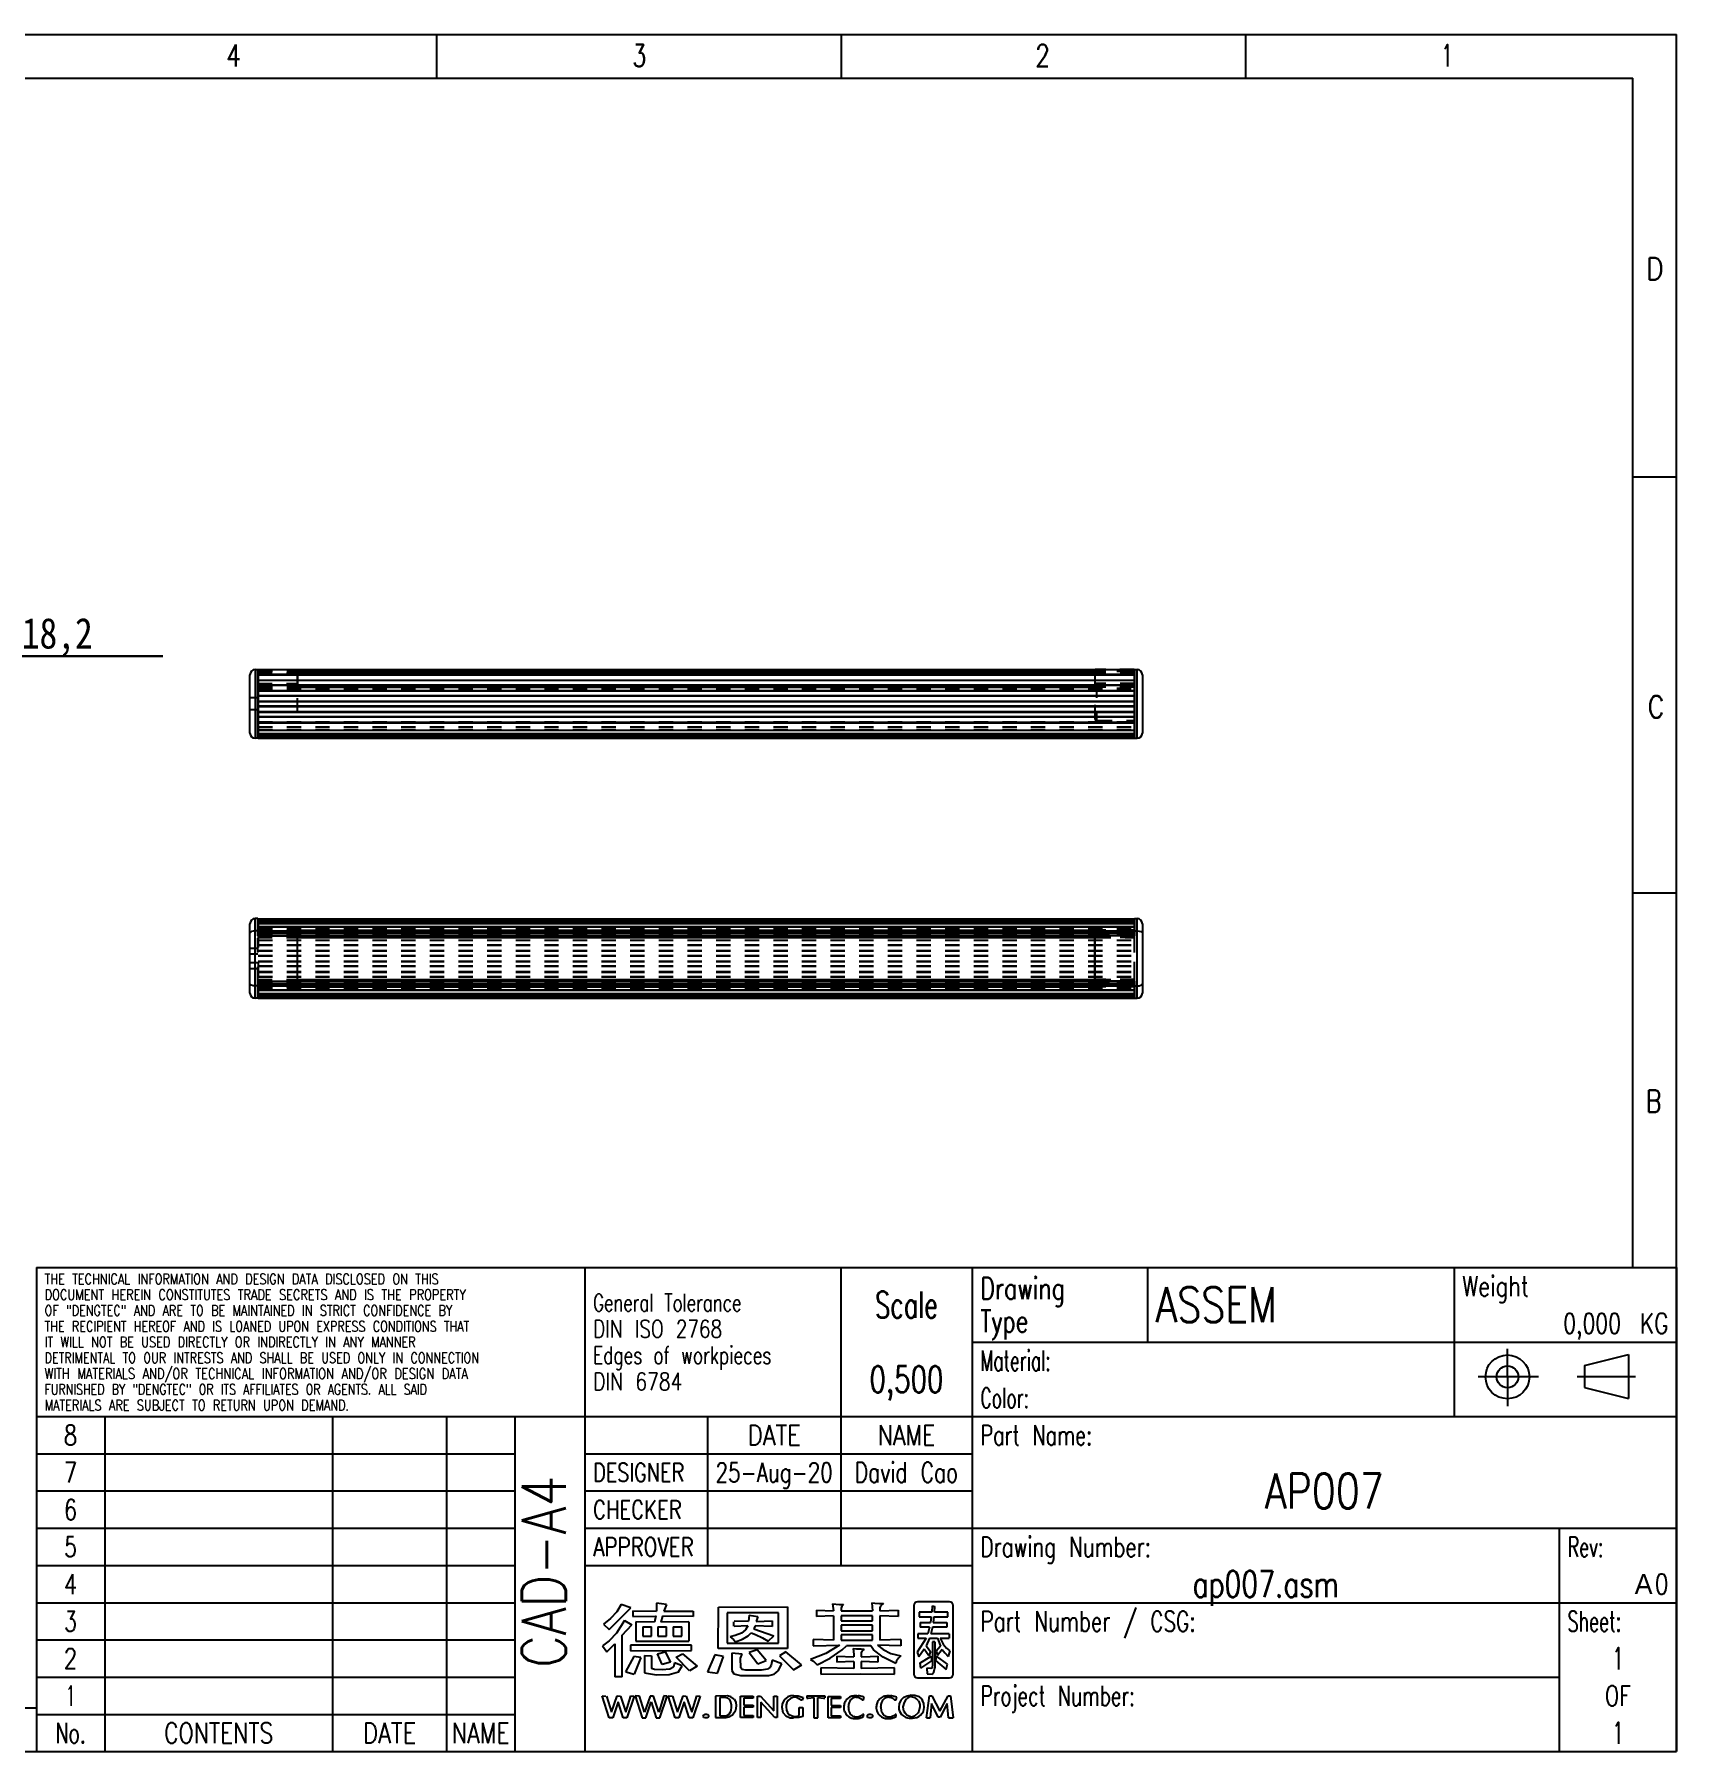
# Model space of a CAD drawing. Extents: x 14 to 580, y 14 to 406.
# Drawn here: x 205.1 to 580, y 14 to 406 of the extents above; entities that cross this region are included whole.
import ezdxf
from ezdxf.enums import TextEntityAlignment as Align

# ---------------------------------------------------------------- set-up
doc = ezdxf.new("R2010")
doc.units = 0
doc.header["$LTSCALE"] = 32.67
doc.linetypes.add('HIDDEN', pattern=[0.2, 0.1, -0.1])
doc.layers.get('0').update_dxf_attribs({"linetype": 'CONTINUOUS'})
for name, color, linetype in [('AP007-BASE2', 7, 'CONTINUOUS'), ('AP007-BASE3', 7, 'CONTINUOUS'), ('AP007-ENDCAP-02', 7, 'CONTINUOUS'), ('AP007-ENDCAP-03', 7, 'CONTINUOUS'), ('AP007-ENDCAP-12', 7, 'CONTINUOUS'), ('AP007-ENDCAP-13', 7, 'CONTINUOUS'), ('AP0074', 7, 'CONTINUOUS'), ('AP0079', 7, 'CONTINUOUS')]:
    doc.layers.add(name, color=color, linetype=linetype)
doc.styles.get("Standard").update_dxf_attribs({"font": 'SIMHEI.SHX', "width": 0.85})
doc.styles.add('TEXTSTYLE_2', font='TXT.TTF')
doc.styles.add('TEXTSTYLE_3', font='gdt', dxfattribs={"width": 0.85})
doc.styles.add('TEXTSTYLE_4', font='TXT.TTF')
doc.styles.add('TEXTSTYLE_5', font='TXT.TTF')
doc.styles.add('TEXTSTYLE_6', font='TXT.TTF')
doc.styles.add('TEXTSTYLE_7', font='TXT.TTF')
doc.styles.add('TEXTSTYLE_9', font='gdt', dxfattribs={"width": 0.55})
doc.dimstyles.get("Standard").update_dxf_attribs({"dimtxt": 2.5, "dimasz": 2.5, "dimexe": 1.25, "dimexo": 0.625, "dimtad": 1, "dimcen": 2.5, "dimazin": 3, "dimtfac": 1, "dimtmove": 0, "dimatfit": 3})

# ---------------------------------------------------------------- blocks, each defined once
blk = doc.blocks.new('SYMBOL_283_BL0', base_point=(374.78, 34.86))
at = {"layer": 'AP0079', "color": 7}
for p, q in [((339.1, 47.61), (338.1, 45.94)), ((341.3, 46.84), (339.1, 47.61)), ((347.18, 47.9), (347.17, 46.03)), ((349.45, 47.59), (347.18, 47.9)), ((349.45, 47.59), (348.82, 46.03)), ((387.31, 47.76), (387.54, 46.15)), ((387.31, 47.76), (388.91, 47.61)), ((388.91, 47.61), (389.85, 47.6)), ((389.43, 47.18), (389.3, 46.78)), ((389.85, 47.6), (389.43, 47.18)), ((396.28, 47.96), (396.42, 46.15)), ((396.28, 47.96), (396.98, 47.88)), ((396.98, 47.88), (398.08, 47.8)), ((398.08, 47.8), (398.94, 47.79)), ((398.27, 47.21), (398.13, 46.82)), ((398.94, 47.79), (398.27, 47.21)), ((405.9, 47.37), (405.9, 31.66)), ((414.04, 48.16), (406.7, 48.16)), ((410.08, 47.31), (409.97, 45.82)), ((410.08, 47.31), (410.67, 47.13)), ((410.56, 45.82), (410.67, 47.13)), ((414.83, 31.66), (414.83, 47.37)), ((336.66, 44.38), (335.05, 43.09)), ((336.31, 41.86), (341.3, 46.84)), ((338.1, 45.94), (336.66, 44.38)), ((339.82, 43.9), (337.99, 41.01)), ((339.82, 43.9), (341.52, 42.91)), ((341.74, 46.12), (341.74, 44.85)), ((341.74, 46.12), (347.17, 46.03)), ((341.75, 44.85), (347, 44.96)), ((342.45, 43.66), (342.43, 39.24)), ((346.68, 43.55), (342.45, 43.66)), ((347, 44.97), (346.68, 43.55)), ((348.49, 44.95), (348.16, 43.54)), ((354.56, 43.65), (348.16, 43.54)), ((355.48, 44.86), (348.49, 44.95)), ((348.82, 46.03), (355.48, 46.08)), ((354.56, 43.65), (354.54, 39.24)), ((355.48, 46.08), (355.48, 44.86)), ((361.23, 37.51), (361.28, 46.99)), ((361.28, 46.99), (377.01, 47.02)), ((363.25, 45.72), (363.25, 38.77)), ((374.99, 45.72), (363.25, 45.72)), ((364.74, 43.64), (364.74, 42.62)), ((364.9, 43.83), (368.17, 43.81)), ((368.26, 45.12), (368.17, 43.81)), ((368.26, 45.12), (370.24, 44.84)), ((370.24, 44.84), (369.9, 43.72)), ((369.9, 43.72), (373.57, 43.84)), ((373.57, 43.84), (373.57, 42.59)), ((374.99, 38.77), (374.99, 45.72)), ((377.01, 47.02), (377.01, 37.51)), ((383.7, 46.32), (387.54, 46.15)), ((383.7, 46.32), (383.7, 44.83)), ((387.55, 44.97), (383.7, 44.83)), ((387.55, 44.97), (387.55, 39.42)), ((389.3, 46.78), (389.29, 46.15)), ((389.29, 46.15), (396.42, 46.15)), ((396.42, 44.97), (389.29, 44.97)), ((389.29, 44.97), (389.29, 43.82)), ((389.29, 43.82), (396.42, 43.82)), ((396.42, 43.82), (396.42, 44.97)), ((398.13, 46.82), (398.13, 46.14)), ((398.13, 46.14), (402.28, 46.31)), ((402.28, 44.82), (398.13, 44.97)), ((398.13, 44.97), (398.13, 39.42)), ((402.28, 46.31), (402.28, 44.82)), ((409.97, 45.82), (407.08, 45.82)), ((407.08, 45.82), (407.08, 44.8)), ((407.08, 44.8), (409.86, 44.8)), ((407.34, 43.47), (409.67, 43.47)), ((407.34, 43.47), (407.34, 42.44)), ((409.86, 44.8), (409.67, 43.47)), ((410.45, 44.8), (410.28, 43.47)), ((410.28, 43.47), (413.41, 43.47)), ((410.45, 44.8), (413.66, 44.8)), ((413.66, 45.82), (410.56, 45.82)), ((413.41, 43.47), (413.41, 42.44)), ((413.66, 44.8), (413.66, 45.82)), ((336.32, 39.31), (334.83, 38.16)), ((335.05, 43.09), (336.31, 41.86)), ((337.99, 41.01), (336.32, 39.31)), ((339.33, 40.59), (341.52, 42.91)), ((339.33, 31.06), (339.33, 40.59)), ((342.43, 39.24), (354.54, 39.24)), ((344.01, 42.51), (344.01, 40.37)), ((344.03, 42.51), (346.02, 42.51)), ((344.03, 40.37), (346.02, 40.37)), ((346.02, 40.37), (346.02, 42.51)), ((347.46, 42.51), (347.46, 40.37)), ((347.46, 42.51), (349.44, 42.51)), ((347.46, 40.37), (349.44, 40.37)), ((349.44, 40.37), (349.44, 42.51)), ((350.92, 42.51), (350.92, 40.37)), ((350.95, 42.51), (352.93, 42.51)), ((350.95, 40.37), (352.93, 40.37)), ((352.93, 40.37), (352.93, 42.51)), ((365.13, 40.5), (363.92, 40.21)), ((363.92, 40.21), (364.7, 39.62)), ((364.7, 39.62), (365.2, 39.07)), ((368.01, 42.72), (364.88, 42.59)), ((366.52, 41.04), (365.13, 40.5)), ((365.2, 39.07), (366.76, 39.68)), ((367.44, 41.77), (366.52, 41.04)), ((366.76, 39.68), (368.05, 40.46)), ((368.01, 42.72), (367.44, 41.77)), ((368.05, 40.46), (368.76, 41.14)), ((368.76, 41.14), (369.77, 40.72)), ((369.64, 42.72), (369.37, 42.06)), ((369.37, 42.06), (373.94, 40.46)), ((373.57, 42.59), (369.64, 42.72)), ((369.77, 40.72), (371.35, 39.95)), ((371.35, 39.95), (372.6, 39.21)), ((372.6, 39.21), (373.94, 40.46)), ((387.55, 39.42), (382.87, 39.59)), ((382.87, 39.59), (382.87, 38.15)), ((396.42, 42.86), (389.29, 42.86)), ((389.29, 42.86), (389.29, 41.61)), ((389.29, 41.61), (396.42, 41.61)), ((396.42, 40.65), (389.29, 40.65)), ((389.29, 40.65), (389.29, 39.43)), ((389.29, 39.43), (396.42, 39.43)), ((396.42, 41.61), (396.42, 42.86)), ((396.42, 39.43), (396.42, 40.65)), ((402.9, 39.59), (398.13, 39.42)), ((402.9, 39.59), (402.9, 38.14)), ((408.71, 39.88), (406.66, 36.7)), ((409.05, 40.91), (406.79, 40.91)), ((406.79, 40.91), (406.79, 39.88)), ((406.79, 39.88), (408.71, 39.88)), ((409.48, 42.44), (407.34, 42.44)), ((409.43, 39.88), (408.67, 38.17)), ((409.48, 42.44), (409.05, 40.91)), ((409.43, 39.88), (411.28, 39.88)), ((410.11, 42.44), (409.74, 40.91)), ((413.96, 40.91), (409.74, 40.91)), ((413.41, 42.44), (410.11, 42.44)), ((411.28, 39.88), (411.93, 38.06)), ((411.89, 39.88), (412.55, 38.56)), ((411.89, 39.88), (413.96, 39.88)), ((413.96, 40.91), (413.96, 39.88)), ((334.83, 38.16), (335.82, 36.75)), ((335.82, 36.75), (337.61, 38.59)), ((337.61, 38.59), (337.61, 31.06)), ((341.99, 35.73), (340.09, 32.21)), ((355.15, 38.27), (341.18, 38.29)), ((341.18, 38.29), (341.18, 37.02)), ((341.18, 37.02), (355.15, 37.05)), ((343.55, 35.51), (341.99, 35.73)), ((343.55, 35.51), (342.01, 31.65)), ((344.41, 35.97), (346.02, 35.87)), ((344.41, 35.97), (344.41, 31.96)), ((346.02, 35.87), (346.02, 33.01)), ((347.34, 36.35), (349.11, 36.76)), ((348.47, 33.89), (347.34, 36.35)), ((349.11, 36.76), (350.32, 34.42)), ((351.61, 35.53), (353.06, 36.36)), ((354.64, 32.44), (351.61, 35.53)), ((353.06, 36.36), (356.39, 33.51)), ((355.15, 37.07), (355.15, 38.27)), ((360.48, 36.11), (358.82, 32.24)), ((362.45, 35.75), (360.48, 36.11)), ((361.07, 31.88), (362.44, 35.73)), ((377.01, 37.51), (361.23, 37.51)), ((363.25, 38.77), (374.99, 38.77)), ((364.35, 36.45), (364.37, 32.53)), ((366.7, 36.24), (364.35, 36.45)), ((366.3, 35.37), (366.7, 36.24)), ((366.36, 33.14), (366.3, 35.37)), ((370.11, 37.22), (368.29, 36.62)), ((368.29, 36.62), (370.3, 34.05)), ((372.18, 34.78), (370.11, 37.22)), ((376.68, 36.78), (375.21, 35.88)), ((375.21, 35.88), (378.4, 32.71)), ((380.23, 33.8), (376.68, 36.78)), ((385.77, 36.42), (382.3, 35.06)), ((382.87, 38.15), (388.89, 38.33)), ((383.79, 33.85), (386.79, 35.34)), ((388.89, 38.33), (385.77, 36.42)), ((386.79, 35.34), (389.51, 37.2)), ((388.3, 35.77), (392.18, 35.63)), ((388.3, 35.77), (388.3, 34.44)), ((389.51, 37.2), (390.52, 38.18)), ((396.03, 38.18), (390.52, 38.18)), ((392.01, 37.55), (392.16, 36.21)), ((392.01, 37.55), (392.76, 37.48)), ((392.16, 36.21), (392.18, 35.63)), ((392.76, 37.48), (393.86, 37.44)), ((393.86, 36.58), (393.85, 35.64)), ((393.85, 35.64), (395.91, 35.68)), ((393.86, 37.44), (394.51, 37.42)), ((393.98, 36.94), (393.86, 36.58)), ((394.51, 37.42), (393.98, 36.94)), ((395.91, 35.68), (397.68, 35.76)), ((396.68, 37.26), (396.03, 38.18)), ((398.85, 35.57), (396.68, 37.26)), ((397.62, 38.33), (398.85, 37.29)), ((402.9, 38.14), (397.62, 38.33)), ((397.68, 35.76), (397.68, 34.44)), ((398.85, 37.29), (400.6, 36.43)), ((401.74, 34.12), (398.85, 35.57)), ((400.6, 36.43), (402.93, 35.85)), ((402.4, 35.36), (401.95, 34.7)), ((402.93, 35.85), (402.4, 35.36)), ((406.66, 36.7), (407, 35.61)), ((408.27, 37.39), (407, 35.61)), ((407.22, 34.16), (409.81, 35.76)), ((409.33, 35.87), (408.27, 37.39)), ((408.67, 38.17), (409.68, 36.85)), ((409.68, 36.85), (409.33, 35.87)), ((409.81, 35.76), (409.94, 34.7)), ((410.71, 39.08), (410.14, 39.08)), ((410.14, 39.08), (410.14, 33.81)), ((410.71, 39.08), (410.71, 33.14)), ((411.05, 35.78), (410.82, 34.8)), ((411.93, 38.06), (410.98, 36.93)), ((410.98, 36.93), (411.29, 35.98)), ((413.56, 33.97), (411.05, 35.78)), ((412.37, 37.32), (411.29, 35.98)), ((412.37, 37.32), (412.93, 36.56)), ((412.55, 38.56), (413.32, 37.62)), ((412.93, 36.56), (413.72, 35.74)), ((413.32, 37.62), (414.08, 37.01)), ((414.08, 37.01), (413.72, 35.74)), ((340.13, 32.2), (342.01, 31.65)), ((344.41, 31.96), (347.11, 31.54)), ((346.71, 32.76), (346.02, 33.01)), ((348.47, 32.69), (346.71, 32.76)), ((347.11, 31.54), (350.01, 31.58)), ((350.32, 34.42), (348.47, 33.89)), ((350.22, 32.79), (348.47, 32.69)), ((350.01, 31.58), (352.16, 32.24)), ((351.02, 33.3), (350.22, 32.79)), ((351.23, 34.29), (351.02, 33.3)), ((352.98, 33.6), (351.23, 34.29)), ((352.16, 32.24), (352.98, 33.6)), ((356.39, 33.51), (354.64, 32.44)), ((358.82, 32.24), (361.07, 31.88)), ((364.37, 32.53), (364.79, 31.79)), ((364.79, 31.79), (366.33, 31.38)), ((366.33, 31.38), (372.76, 31.4)), ((366.67, 32.78), (366.36, 33.14)), ((367.54, 32.62), (366.67, 32.78)), ((371.08, 32.61), (367.54, 32.62)), ((370.3, 34.05), (372.18, 34.78)), ((372.45, 32.8), (371.08, 32.61)), ((373.01, 33.17), (372.45, 32.8)), ((372.76, 31.4), (373.98, 31.68)), ((373.28, 33.73), (373.01, 33.17)), ((373.52, 34.89), (373.28, 33.73)), ((375.75, 34.06), (373.55, 34.88)), ((373.98, 31.68), (374.92, 32.44)), ((374.92, 32.44), (375.75, 34.06)), ((378.4, 32.71), (380.29, 33.83)), ((382.3, 35.06), (383.01, 34.67)), ((383.01, 34.67), (383.78, 33.85)), ((392.18, 32.96), (384.64, 33.11)), ((384.64, 33.11), (384.64, 31.65)), ((384.64, 31.65), (393.7, 31.79)), ((392.18, 34.59), (388.3, 34.44)), ((392.18, 34.59), (392.18, 32.96)), ((393.7, 31.79), (401.46, 31.65)), ((397.68, 34.44), (393.85, 34.58)), ((393.85, 34.58), (393.85, 32.96)), ((401.46, 33.11), (393.85, 32.96)), ((401.46, 31.65), (401.46, 33.11)), ((401.95, 34.7), (401.74, 34.12)), ((407.22, 34.16), (407.4, 33.02)), ((409.94, 34.7), (407.4, 33.02)), ((409.73, 32.95), (408.83, 33.07)), ((408.83, 33.07), (408.92, 31.75)), ((408.92, 31.75), (410.04, 31.72)), ((409.96, 33.06), (409.73, 32.95)), ((410.09, 33.3), (409.96, 33.06)), ((410.04, 31.72), (410.47, 32.16)), ((410.14, 33.81), (410.09, 33.3)), ((410.47, 32.16), (410.71, 33.14)), ((410.82, 34.8), (413.29, 32.77)), ((413.29, 32.77), (413.56, 33.97)), ((339.33, 31.06), (337.61, 31.06)), ((406.7, 30.86), (414.04, 30.86)), ((334.73, 26.7), (335.61, 26.69)), ((336.32, 21.74), (334.73, 26.7)), ((335.76, 26.69), (336.88, 22.98)), ((336.88, 22.98), (338.14, 26.7)), ((338.41, 25.4), (337.18, 21.74)), ((338.14, 26.7), (338.89, 26.69)), ((339.57, 21.74), (338.41, 25.4)), ((338.89, 26.69), (340.11, 23.03)), ((340.11, 23.03), (341.29, 26.7)), ((342.08, 26.69), (340.37, 21.74)), ((341.29, 26.7), (342.08, 26.69)), ((342.26, 26.7), (343.85, 21.74)), ((343.28, 26.69), (342.26, 26.7)), ((344.41, 22.98), (343.28, 26.69)), ((345.67, 26.69), (344.41, 22.98)), ((344.71, 21.74), (345.93, 25.4)), ((346.42, 26.69), (345.67, 26.69)), ((345.93, 25.4), (347.1, 21.74)), ((347.64, 23.03), (346.42, 26.69)), ((348.81, 26.7), (347.64, 23.03)), ((347.9, 21.74), (349.61, 26.69)), ((349.61, 26.69), (348.81, 26.7)), ((349.78, 26.7), (350.81, 26.69)), ((351.38, 21.74), (349.78, 26.7)), ((350.81, 26.69), (351.93, 22.98)), ((351.93, 22.98), (353.2, 26.7)), ((353.46, 25.4), (352.24, 21.74)), ((353.2, 26.7), (353.95, 26.69)), ((354.63, 21.74), (353.46, 25.4)), ((353.95, 26.69), (355.17, 23.03)), ((355.17, 23.03), (356.34, 26.7)), ((357.14, 26.69), (355.43, 21.74)), ((356.34, 26.7), (357.14, 26.69)), ((363.33, 26.7), (360.62, 26.69)), ((360.62, 26.69), (360.62, 21.81)), ((361.57, 26.34), (361.57, 22.14)), ((362.5, 26.33), (361.57, 26.33)), ((363.41, 26.19), (362.5, 26.33)), ((364.1, 26.54), (363.33, 26.7)), ((363.85, 25.89), (363.41, 26.19)), ((364.11, 25.32), (363.85, 25.89)), ((364.86, 25.99), (364.1, 26.54)), ((364.26, 24.62), (364.11, 25.32)), ((364.15, 23.29), (364.28, 24.25)), ((364.28, 24.25), (364.26, 24.62)), ((364.86, 25.99), (365.22, 25.26)), ((365.34, 24.42), (365.16, 23.39)), ((365.22, 25.26), (365.34, 24.42)), ((366.35, 26.63), (369.18, 26.63)), ((366.35, 21.81), (366.35, 26.63)), ((369.18, 26.17), (367.07, 26.17)), ((367.07, 26.17), (367.07, 24.58)), ((367.07, 24.58), (369.18, 24.58)), ((369.18, 24.13), (367.07, 24.13)), ((367.07, 24.13), (367.07, 22.24)), ((369.18, 26.63), (369.18, 26.17)), ((369.18, 24.58), (369.18, 24.13)), ((370.23, 21.81), (370.23, 26.69)), ((370.23, 26.69), (370.85, 26.69)), ((370.85, 26.69), (373.95, 23.28)), ((374.12, 21.81), (370.95, 25.32)), ((370.95, 25.32), (370.95, 21.81)), ((373.95, 23.28), (373.95, 26.69)), ((373.95, 26.69), (374.67, 26.69)), ((374.67, 26.69), (374.67, 21.81)), ((375.81, 24.84), (375.73, 24.14)), ((375.73, 24.14), (376.01, 22.92)), ((376.28, 25.85), (375.81, 24.84)), ((377.11, 26.48), (376.28, 25.85)), ((376.76, 24.7), (376.73, 24.22)), ((376.73, 24.22), (376.82, 23.5)), ((376.89, 25.2), (376.76, 24.7)), ((377.17, 25.7), (376.89, 25.2)), ((377.82, 26.7), (377.11, 26.48)), ((377.7, 26.15), (377.17, 25.7)), ((378.5, 26.43), (377.7, 26.15)), ((378.38, 26.78), (377.82, 26.7)), ((378.38, 26.78), (379.47, 26.73)), ((379.12, 26.37), (378.5, 26.43)), ((380.14, 25.75), (379.12, 26.37)), ((379.47, 26.73), (380.62, 26.34)), ((379.67, 22.24), (379.67, 24.08)), ((379.67, 24.08), (380.56, 24.08)), ((380.39, 25.75), (380.14, 25.75)), ((380.62, 26.34), (380.39, 25.75)), ((380.56, 24.08), (380.55, 22.02)), ((381.46, 26.74), (385.56, 26.75)), ((381.46, 26.74), (381.46, 26.23)), ((381.46, 26.23), (381.75, 26.23)), ((381.75, 26.23), (383.05, 26.39)), ((383.05, 26.39), (383.05, 21.74)), ((383.97, 21.74), (383.97, 26.39)), ((383.97, 26.39), (385.27, 26.23)), ((385.27, 26.23), (385.56, 26.23)), ((385.56, 26.75), (385.55, 26.26)), ((386.31, 26.56), (389.14, 26.56)), ((386.31, 21.74), (386.31, 26.56)), ((389.14, 26.1), (387.03, 26.1)), ((387.03, 26.1), (387.03, 24.51)), ((387.03, 24.51), (389.14, 24.51)), ((389.14, 24.06), (387.03, 24.06)), ((387.03, 24.06), (387.03, 22.17)), ((389.14, 26.56), (389.14, 26.1)), ((389.14, 24.51), (389.14, 24.06)), ((389.9, 24.19), (389.9, 24.18)), ((390.93, 24.18), (390.93, 24.27)), ((392.87, 26.75), (392.58, 26.74)), ((392.72, 26.44), (392.76, 26.44)), ((392.76, 26.44), (392.84, 26.43)), ((392.84, 26.43), (392.92, 26.42)), ((392.92, 26.42), (393.22, 26.35)), ((393.47, 26.71), (393.16, 26.73)), ((393.77, 26.68), (393.47, 26.71)), ((393.79, 26.06), (394.06, 25.84)), ((394.06, 25.84), (394.41, 25.84)), ((394.41, 25.84), (394.58, 26.4)), ((397.32, 24.19), (397.32, 24.18)), ((398.35, 24.18), (398.35, 24.27)), ((400.29, 26.75), (400, 26.74)), ((400.14, 26.44), (400.18, 26.44)), ((400.18, 26.44), (400.26, 26.43)), ((400.26, 26.43), (400.34, 26.42)), ((400.34, 26.42), (400.64, 26.35)), ((400.89, 26.71), (400.57, 26.73)), ((401.19, 26.68), (400.89, 26.71)), ((401.21, 26.06), (401.48, 25.84)), ((401.48, 25.84), (401.83, 25.84)), ((401.83, 25.84), (402, 26.4)), ((402.55, 24.94), (402.45, 24.18)), ((402.45, 24.18), (402.48, 23.72)), ((402.48, 23.72), (402.6, 23.22)), ((402.94, 25.75), (402.55, 24.94)), ((402.98, 25.79), (403.58, 26.41)), ((403.48, 24.23), (403.72, 25.22)), ((403.63, 23.24), (403.48, 24.23)), ((403.58, 26.41), (404.35, 26.75)), ((403.72, 25.22), (404.22, 26.05)), ((404.72, 26.42), (404.22, 26.05)), ((404.35, 26.75), (405.13, 26.86)), ((405.33, 26.56), (404.72, 26.42)), ((406.11, 26.81), (405.13, 26.86)), ((405.33, 26.56), (406.1, 26.37)), ((406.52, 26.09), (406.1, 26.37)), ((407.13, 26.49), (406.11, 26.81)), ((406.91, 25.62), (406.52, 26.09)), ((406.91, 25.62), (407.1, 25.21)), ((407.24, 24.23), (407.04, 23.24)), ((407.1, 25.21), (407.22, 24.73)), ((407.13, 26.49), (407.6, 26.06)), ((407.22, 24.73), (407.24, 24.23)), ((407.6, 26.06), (407.88, 25.69)), ((408.18, 24.96), (407.88, 25.69)), ((408.08, 23.15), (408.27, 24.08)), ((408.27, 24.08), (408.18, 24.96)), ((408.78, 21.74), (409.47, 26.75)), ((409.47, 26.75), (409.98, 26.75)), ((409.88, 24.96), (409.59, 21.74)), ((411.46, 21.85), (409.88, 24.96)), ((409.98, 26.75), (411.84, 23.21)), ((411.84, 23.21), (413.74, 26.75)), ((413.5, 25.02), (411.87, 21.85)), ((413.8, 21.74), (413.5, 25.02)), ((413.74, 26.75), (414.26, 26.75)), ((414.26, 26.75), (414.83, 21.74)), ((337.18, 21.74), (336.32, 21.74)), ((340.37, 21.74), (339.57, 21.74)), ((343.85, 21.74), (344.71, 21.74)), ((347.1, 21.74), (347.9, 21.74)), ((352.24, 21.74), (351.38, 21.74)), ((355.43, 21.74), (354.63, 21.74)), ((357.83, 22.06), (357.91, 22.39)), ((357.98, 21.77), (357.83, 22.06)), ((357.91, 22.39), (358.26, 22.58)), ((358.26, 21.68), (357.98, 21.77)), ((358.26, 22.58), (358.59, 22.59)), ((358.73, 21.71), (358.26, 21.68)), ((358.59, 22.59), (358.89, 22.44)), ((358.98, 21.92), (358.73, 21.71)), ((358.89, 22.44), (359.02, 22.21)), ((359.02, 22.21), (358.98, 21.92)), ((360.62, 21.81), (362.96, 21.81)), ((361.57, 22.14), (362.34, 22.14)), ((362.34, 22.14), (363.12, 22.21)), ((363.02, 21.81), (363.67, 21.91)), ((363.12, 22.21), (363.72, 22.54)), ((363.67, 21.91), (364.51, 22.4)), ((363.72, 22.54), (364.15, 23.29)), ((364.51, 22.4), (365.16, 23.39)), ((369.18, 21.81), (366.35, 21.81)), ((367.07, 22.24), (369.18, 22.24)), ((369.18, 22.24), (369.18, 21.81)), ((370.95, 21.81), (370.23, 21.81)), ((374.67, 21.81), (374.12, 21.81)), ((376.01, 22.92), (376.69, 22.14)), ((376.69, 22.14), (377.66, 21.75)), ((376.82, 23.5), (377.04, 22.96)), ((377.04, 22.96), (377.46, 22.43)), ((378.08, 22.07), (377.46, 22.43)), ((377.66, 21.75), (378.45, 21.7)), ((378.66, 21.96), (378.08, 22.07)), ((379.6, 21.79), (378.45, 21.7)), ((379.19, 22.03), (378.66, 21.96)), ((379.19, 22.03), (379.67, 22.24)), ((380.55, 22.02), (379.6, 21.79)), ((383.05, 21.74), (383.97, 21.74)), ((389.14, 21.74), (386.31, 21.74)), ((387.03, 22.17), (389.14, 22.17)), ((389.14, 22.17), (389.14, 21.74)), ((392.5, 21.56), (392.79, 21.56)), ((392.79, 21.56), (392.99, 21.57)), ((392.99, 21.57), (393.19, 21.59)), ((393.19, 21.59), (393.39, 21.63)), ((393.39, 21.63), (393.6, 21.67)), ((393.6, 21.67), (393.65, 21.69)), ((393.65, 21.69), (393.71, 21.7)), ((393.71, 21.7), (394.01, 21.8)), ((394.01, 21.8), (394.11, 21.85)), ((394.11, 21.85), (394.21, 21.9)), ((394.47, 22.47), (394.18, 22.46)), ((394.21, 21.9), (394.31, 21.96)), ((394.31, 21.96), (394.41, 22.02)), ((394.41, 22.02), (394.47, 22.47)), ((395.28, 21.98), (395.31, 22.3)), ((395.41, 21.77), (395.28, 21.98)), ((395.31, 22.3), (395.47, 22.51)), ((395.7, 21.68), (395.41, 21.77)), ((395.47, 22.51), (395.7, 22.58)), ((395.7, 22.58), (396.02, 22.59)), ((396.01, 21.68), (395.7, 21.68)), ((396.16, 21.71), (396.01, 21.68)), ((396.02, 22.59), (396.26, 22.5)), ((396.36, 21.85), (396.16, 21.71)), ((396.26, 22.5), (396.43, 22.3)), ((396.46, 22.12), (396.36, 21.85)), ((396.43, 22.3), (396.46, 22.12)), ((399.92, 21.56), (400.21, 21.56)), ((400.21, 21.56), (400.41, 21.57)), ((400.41, 21.57), (400.61, 21.59)), ((400.61, 21.59), (400.81, 21.63)), ((400.81, 21.63), (401.02, 21.67)), ((401.02, 21.67), (401.07, 21.69)), ((401.07, 21.69), (401.13, 21.7)), ((401.13, 21.7), (401.43, 21.8)), ((401.43, 21.8), (401.53, 21.85)), ((401.53, 21.85), (401.63, 21.9)), ((401.88, 22.47), (401.6, 22.46)), ((401.63, 21.9), (401.73, 21.96)), ((401.73, 21.96), (401.83, 22.02)), ((401.83, 22.02), (401.88, 22.47)), ((402.6, 23.22), (403.05, 22.48)), ((403.05, 22.48), (403.35, 22.22)), ((403.35, 22.22), (404.02, 21.83)), ((403.63, 23.24), (403.8, 22.85)), ((404.33, 22.26), (403.8, 22.85)), ((404.02, 21.83), (404.85, 21.63)), ((405.37, 21.9), (404.33, 22.26)), ((404.85, 21.63), (405.56, 21.62)), ((406.05, 22.08), (405.37, 21.9)), ((405.56, 21.62), (406.54, 21.79)), ((406.86, 22.85), (406.05, 22.08)), ((406.54, 21.79), (407.01, 22.01)), ((407.04, 23.24), (406.86, 22.85)), ((407.01, 22.01), (407.44, 22.3)), ((407.44, 22.3), (408.08, 23.15)), ((408.78, 21.74), (409.59, 21.74)), ((411.87, 21.85), (411.46, 21.85)), ((413.8, 21.74), (414.83, 21.74))]:
    blk.add_line(p, q, dxfattribs=at)
for centre, radius, start, end in [((406.7, 47.37), 0.799, 90, 180), ((414.04, 47.37), 0.799, 0, 90), ((406.7, 31.66), 0.799, 180, 270), ((414.04, 31.66), 0.799, 270, 360), ((392.4, 24.21), 2.5, 158.0467, 180.3952), ((392.82, 24.13), 2.93, 179.1046, 200.8922), ((392.6, 24.1), 2.73, 136.7287, 157.5392), ((392.3, 24.39), 2.32, 111.1471, 136.841), ((393.49, 24.31), 2.56, 160.119, 180.9693), ((394.42, 24.2), 3.49, 180.1894, 197.9684), ((392.9, 24.5), 1.94, 135.1351, 159.4747), ((392.53, 23.7), 3.04, 89.1542, 110.4525), ((392.91, 24.52), 1.94, 95.5685, 135.5687), ((392.97, 27.43), 0.691, 260.9564, 273.018), ((393.12, 27.48), 0.75, 261.6919, 272.7717), ((392.58, 24.37), 2.07, 63.4314, 72.1964), ((392.57, 24.35), 2.09, 54.3712, 63.3981), ((393.37, 24.06), 2.65, 68.5873, 81.3424), ((393.69, 24.97), 1.68, 58.0891, 67.5455), ((399.82, 24.21), 2.5, 158.0467, 180.3952), ((400.24, 24.13), 2.93, 179.1046, 200.8922), ((400.02, 24.1), 2.73, 136.7287, 157.5392), ((399.72, 24.39), 2.32, 111.1471, 136.841), ((400.91, 24.31), 2.56, 160.119, 180.9693), ((401.84, 24.2), 3.49, 180.1894, 197.9684), ((400.32, 24.5), 1.94, 135.1351, 159.4747), ((399.95, 23.7), 3.04, 89.1542, 110.4525), ((400.33, 24.52), 1.94, 95.5685, 135.5687), ((400.39, 27.43), 0.691, 260.9564, 273.018), ((400.54, 27.48), 0.75, 261.6919, 272.7717), ((400, 24.37), 2.08, 54.329, 72.1869), ((400.79, 24.06), 2.65, 68.5873, 81.3424), ((401.11, 24.97), 1.68, 58.0891, 67.5455), ((392.36, 24.05), 2.46, 202.8963, 250.0701), ((392.58, 23.6), 1.55, 197.9155, 229.0523), ((392.48, 24.41), 2.85, 250.2982, 270.5014), ((393.02, 24.11), 2.23, 229.1447, 246.9842), ((392.91, 23.89), 1.98, 247.3414, 266.3689), ((392.59, 24.53), 2.63, 274.3561, 282.4978), ((392.67, 24.17), 2.26, 282.3564, 291.9904), ((392.67, 24.31), 2.39, 290.9261, 300.3826), ((392.8, 24.1), 2.14, 300.1226, 310.0864), ((399.78, 24.05), 2.46, 202.8963, 250.0701), ((400, 23.6), 1.55, 197.9155, 229.0523), ((399.9, 24.41), 2.85, 250.2982, 270.5014), ((400.44, 24.11), 2.23, 229.1447, 246.9842), ((400.33, 23.89), 1.98, 247.3414, 266.3689), ((400.01, 24.53), 2.63, 274.3561, 282.4978), ((400.09, 24.17), 2.26, 282.3564, 291.9904), ((400.08, 24.31), 2.39, 290.9261, 300.3826), ((400.22, 24.1), 2.14, 300.1226, 310.0864)]:
    blk.add_arc(centre, radius, start, end, dxfattribs=at)
blk = doc.blocks.new('_FILLED')
at = {"color": 0, "linetype": 'BYBLOCK'}
blk.add_solid([(0, 0), (-1, 0.214), (-1, -0.214)], dxfattribs=at)
blk = doc.blocks.new('*D0')
at = {"layer": 'AP0074', "color": 3}
for p, q in [((168.62, 254.41), (180.94, 264.04)), ((180.94, 264.04), (234.47, 264.04)), ((234.47, 264.04), (184.54, 264.04)), ((175.79, 260.01), (168.62, 254.41)), ((161.45, 248.81), (168.62, 254.41))]:
    blk.add_line(p, q, dxfattribs=at)
at = {"layer": 'AP0074', "color": 3, "xscale": 7, "yscale": 7, "zscale": 7}
for p, rotation in [((175.79, 260.01), 38.0146881058), ((161.45, 248.81), 218.0146881058)]:
    blk.add_blockref('_FILLED', p, dxfattribs=dict(at, rotation=rotation))
at = {"layer": 'AP0074', "color": 3, "style": 'TEXTSTYLE_3'}
blk.add_text('n', height=7, dxfattribs=at).set_placement((192.94, 265.79))
at = {"layer": 'AP0074', "color": 3, "width": 0.85}
blk.add_text('18,2', height=7, dxfattribs=at).set_placement((202.27, 265.79))

msp = doc.modelspace()

# ---------------------------------------------------------------- linework, layer by layer
at = {"color": 7}
for p, q in [((265.205, 261.007), (265.205, 257.007)), ((265.205, 261.007), (447.205, 261.007)), ((265.205, 260.617), (447.205, 260.617)), ((265.205, 260.207), (447.205, 260.207)), ((265.205, 260.058), (447.205, 260.058)), ((447.205, 261.007), (447.205, 257.007)), ((265.205, 257.129), (447.205, 257.129)), ((265.205, 257.081), (447.205, 257.081)), ((265.205, 257.007), (447.205, 257.007)), ((265.205, 188.58), (265.205, 201.543)), ((265.205, 201.543), (447.205, 201.543)), ((265.205, 201.54), (447.205, 201.54)), ((265.205, 201.443), (447.205, 201.443)), ((265.205, 200.959), (447.205, 200.959)), ((265.205, 200.862), (447.205, 200.862)), ((265.205, 200.748), (447.205, 200.748)), ((265.205, 200.26), (447.205, 200.26)), ((265.205, 200.069), (447.205, 200.069)), ((447.205, 188.58), (447.205, 201.543)), ((265.205, 199.876), (447.205, 199.876)), ((265.205, 190.247), (447.205, 190.247)), ((265.205, 190.054), (447.205, 190.054)), ((265.205, 189.863), (447.205, 189.863)), ((265.205, 189.376), (447.205, 189.376)), ((265.205, 189.261), (447.205, 189.261)), ((265.205, 189.165), (447.205, 189.165)), ((265.205, 188.68), (447.205, 188.68)), ((265.205, 188.583), (447.205, 188.583)), ((265.205, 188.58), (447.205, 188.58))]:
    msp.add_line(p, q, dxfattribs=at)
at = {"layer": 'AP007-BASE2', "color": 7}
for p, q in [((256.205, 261.037), (256.205, 245.337)), ((256.205, 261.037), (456.205, 261.037)), ((256.205, 261.009), (456.205, 261.009)), ((256.205, 259.97), (456.205, 259.97)), ((256.205, 259.809), (456.205, 259.809)), ((456.205, 261.037), (456.205, 245.337)), ((256.205, 258.609), (456.205, 258.609)), ((256.205, 258.555), (456.205, 258.555)), ((256.205, 257.544), (456.205, 257.544)), ((256.205, 257.409), (456.205, 257.409)), ((256.205, 256.209), (456.205, 256.209)), ((256.205, 256.128), (456.205, 256.128)), ((256.205, 255.117), (456.205, 255.117)), ((256.205, 255.009), (456.205, 255.009)), ((256.205, 253.809), (456.205, 253.809)), ((256.205, 253.702), (456.205, 253.702)), ((256.205, 252.69), (456.205, 252.69)), ((256.205, 252.609), (456.205, 252.609)), ((256.205, 251.409), (456.205, 251.409)), ((256.205, 251.275), (456.205, 251.275)), ((256.205, 250.264), (456.205, 250.264)), ((256.205, 250.209), (456.205, 250.209)), ((256.205, 249.009), (456.205, 249.009)), ((256.205, 248.848), (456.205, 248.848)), ((256.205, 247.206), (456.205, 247.206)), ((256.205, 247.185), (456.205, 247.185)), ((256.205, 246.398), (456.205, 246.398)), ((256.205, 246.308), (456.205, 246.308)), ((256.205, 245.866), (456.205, 245.866)), ((256.205, 245.86), (456.205, 245.86)), ((256.205, 245.571), (456.205, 245.571)), ((256.205, 245.473), (456.205, 245.473)), ((256.205, 245.337), (456.205, 245.337)), ((256.205, 204.134), (256.205, 200.838)), ((256.205, 204.134), (456.205, 204.134)), ((256.205, 203.998), (456.205, 203.998)), ((256.205, 203.9), (456.205, 203.9)), ((456.205, 204.134), (456.205, 200.838)), ((256.205, 203.611), (456.205, 203.611)), ((256.205, 203.605), (456.205, 203.605)), ((256.205, 203.163), (456.205, 203.163)), ((256.205, 203.073), (456.205, 203.073)), ((256.205, 202.339), (456.205, 202.339)), ((256.205, 202.286), (456.205, 202.286)), ((256.205, 202.265), (456.205, 202.265)), ((256.205, 201.327), (456.205, 201.327)), ((256.205, 201.258), (456.205, 201.258)), ((256.205, 201.137), (456.205, 201.137)), ((256.205, 200.837), (456.205, 200.837)), ((256.205, 189.286), (256.205, 185.989)), ((256.205, 189.286), (456.205, 189.286)), ((256.205, 188.986), (456.205, 188.986)), ((256.205, 188.865), (456.205, 188.865)), ((256.205, 188.796), (456.205, 188.796)), ((456.205, 189.286), (456.205, 185.989)), ((256.205, 187.859), (456.205, 187.859)), ((256.205, 187.838), (456.205, 187.838)), ((256.205, 187.784), (456.205, 187.784)), ((256.205, 187.05), (456.205, 187.05)), ((256.205, 186.961), (456.205, 186.961)), ((256.205, 186.518), (456.205, 186.518)), ((256.205, 186.512), (456.205, 186.512)), ((256.205, 186.224), (456.205, 186.224)), ((256.205, 186.125), (456.205, 186.125)), ((256.205, 185.989), (456.205, 185.989))]:
    msp.add_line(p, q, dxfattribs=at)
at = {"layer": 'AP007-BASE3', "color": 8, "linetype": 'HIDDEN'}
for p, q in [((256.205, 260.67), (456.205, 260.67)), ((256.205, 256.759), (456.205, 256.759)), ((256.205, 256.637), (456.205, 256.637)), ((256.205, 256.537), (456.205, 256.537)), ((256.205, 249.109), (456.205, 249.109)), ((256.205, 248.909), (456.205, 248.909)), ((256.205, 247.909), (456.205, 247.909)), ((256.205, 247.285), (456.205, 247.285)), ((256.205, 245.96), (456.205, 245.96)), ((256.205, 245.437), (456.205, 245.437)), ((256.205, 204.034), (456.205, 204.034)), ((256.205, 203.511), (456.205, 203.511)), ((256.205, 202.186), (456.205, 202.186)), ((256.205, 202.066), (456.205, 202.066)), ((256.205, 202.062), (456.205, 202.062)), ((256.205, 201.736), (456.205, 201.736)), ((256.205, 201.734), (456.205, 201.734)), ((256.205, 201.636), (456.205, 201.636)), ((256.205, 201.162), (456.205, 201.162)), ((256.205, 201.062), (456.205, 201.062)), ((256.205, 200.862), (456.205, 200.862)), ((256.205, 200.845), (456.205, 200.845)), ((256.205, 200.838), (256.205, 189.286)), ((256.205, 200.623), (456.205, 200.623)), ((256.205, 200.462), (456.205, 200.462)), ((456.205, 200.838), (456.205, 189.286)), ((256.205, 199.262), (456.205, 199.262)), ((256.205, 199.207), (456.205, 199.207)), ((256.205, 198.196), (456.205, 198.196)), ((256.205, 198.062), (456.205, 198.062)), ((256.205, 196.862), (456.205, 196.862)), ((256.205, 196.781), (456.205, 196.781)), ((256.205, 195.769), (456.205, 195.769)), ((256.205, 195.662), (456.205, 195.662)), ((256.205, 194.462), (456.205, 194.462)), ((256.205, 194.354), (456.205, 194.354)), ((256.205, 193.343), (456.205, 193.343)), ((256.205, 193.262), (456.205, 193.262)), ((256.205, 192.062), (456.205, 192.062)), ((256.205, 191.927), (456.205, 191.927)), ((256.205, 190.916), (456.205, 190.916)), ((256.205, 190.862), (456.205, 190.862)), ((256.205, 189.662), (456.205, 189.662)), ((256.205, 189.501), (456.205, 189.501)), ((256.205, 189.278), (456.205, 189.278)), ((256.205, 189.262), (456.205, 189.262)), ((256.205, 189.062), (456.205, 189.062)), ((256.205, 188.962), (456.205, 188.962)), ((256.205, 188.487), (456.205, 188.487)), ((256.205, 188.389), (456.205, 188.389)), ((256.205, 188.387), (456.205, 188.387)), ((256.205, 188.062), (456.205, 188.062)), ((256.205, 188.057), (456.205, 188.057)), ((256.205, 187.938), (456.205, 187.938)), ((256.205, 186.612), (456.205, 186.612)), ((256.205, 186.089), (456.205, 186.089))]:
    msp.add_line(p, q, dxfattribs=at)
at = {"layer": 'AP007-ENDCAP-02', "color": 7}
for p, q in [((456.205, 261.007), (456.855, 261.007)), ((456.255, 260.617), (456.205, 260.617)), ((456.255, 261.007), (456.255, 245.309)), ((456.855, 245.309), (456.855, 261.007)), ((458.055, 259.807), (458.055, 246.509)), ((456.255, 257.129), (456.205, 257.129)), ((456.255, 257.007), (456.205, 257.007)), ((456.205, 249.409), (456.255, 249.409)), ((456.205, 249.109), (456.255, 249.109)), ((456.255, 245.309), (456.855, 245.309)), ((456.255, 204.162), (456.855, 204.162)), ((456.255, 204.161), (456.255, 200.26)), ((456.855, 185.962), (456.855, 204.162)), ((447.255, 189.286), (447.255, 200.837)), ((456.255, 200.748), (447.255, 200.748)), ((456.255, 200.26), (447.255, 200.26)), ((456.255, 201.543), (456.205, 201.543)), ((456.255, 201.54), (456.205, 201.54)), ((456.255, 201.329), (456.855, 201.329)), ((458.055, 202.961), (458.055, 187.162)), ((456.255, 189.863), (447.255, 189.863)), ((456.255, 189.376), (447.255, 189.376)), ((456.255, 188.583), (456.205, 188.583)), ((456.255, 188.58), (456.205, 188.58)), ((456.255, 189.863), (456.255, 185.962)), ((456.255, 188.794), (456.855, 188.794)), ((456.255, 185.962), (456.855, 185.962))]:
    msp.add_line(p, q, dxfattribs=at)
for points in [[(456.855, 201.329), (457.335, 201.29), (457.724, 201.179), (457.972, 201.018), (458.055, 200.83)], [(456.855, 188.794), (457.335, 188.834), (457.724, 188.944), (457.972, 189.105), (458.055, 189.293)]]:
    msp.add_lwpolyline(points, dxfattribs=at)
for centre, start, end in [((456.855, 259.807), 0, 90), ((456.855, 246.509), 270, 360), ((456.855, 202.962), 0, 90), ((456.855, 187.162), 270, 360)]:
    msp.add_arc(centre, 1.2, start, end, dxfattribs=at)
at = {"layer": 'AP007-ENDCAP-03', "color": 8, "linetype": 'HIDDEN'}
for p, q in [((456.205, 261.007), (447.255, 261.007)), ((447.255, 249.709), (447.255, 261.007)), ((456.205, 260.617), (447.255, 260.617)), ((456.255, 260.207), (447.255, 260.207)), ((456.255, 260.058), (447.255, 260.058)), ((447.255, 257.507), (456.255, 257.507)), ((456.205, 257.129), (447.255, 257.129)), ((456.205, 257.007), (447.255, 257.007)), ((456.255, 257.807), (447.555, 257.807)), ((447.555, 257.807), (447.555, 249.709)), ((447.255, 249.709), (447.555, 249.709)), ((447.855, 249.409), (456.205, 249.409)), ((447.855, 249.409), (447.855, 249.109)), ((447.855, 249.109), (456.205, 249.109)), ((456.205, 201.543), (447.255, 201.543)), ((447.255, 200.837), (447.255, 201.543)), ((456.205, 201.54), (447.255, 201.54)), ((456.255, 201.443), (447.255, 201.443)), ((447.255, 200.562), (456.255, 200.562)), ((447.255, 200.162), (456.255, 200.162)), ((456.255, 200.069), (447.255, 200.069)), ((456.255, 200.862), (447.555, 200.862)), ((456.255, 200.669), (447.555, 200.669)), ((447.555, 200.669), (447.555, 199.862)), ((447.855, 199.862), (447.855, 200.862)), ((456.255, 189.863), (456.255, 200.26)), ((456.255, 199.876), (447.255, 199.876)), ((447.555, 199.862), (456.255, 199.862)), ((456.255, 190.247), (447.255, 190.247)), ((456.255, 190.054), (447.255, 190.054)), ((447.255, 189.962), (456.255, 189.962)), ((447.255, 189.562), (456.255, 189.562)), ((447.255, 188.581), (447.255, 189.286)), ((456.255, 188.68), (447.255, 188.68)), ((456.205, 188.583), (447.255, 188.583)), ((456.205, 188.58), (447.255, 188.58)), ((447.555, 190.262), (456.255, 190.262)), ((447.555, 189.455), (447.555, 190.262)), ((456.255, 189.455), (447.555, 189.455)), ((456.255, 189.262), (447.555, 189.262)), ((447.855, 189.262), (447.855, 190.262))]:
    msp.add_line(p, q, dxfattribs=at)
for points in [[(447.255, 200.749), (447.271, 200.723), (447.314, 200.701), (447.381, 200.684), (447.464, 200.672), (447.555, 200.669)], [(447.555, 189.455), (447.464, 189.451), (447.381, 189.44), (447.314, 189.422), (447.271, 189.4), (447.255, 189.375)]]:
    msp.add_lwpolyline(points, dxfattribs=at)
for centre, radius, start, end in [((447.555, 257.507), 0.3, 90, 180), ((447.855, 249.709), 0.6, 180, 270), ((447.855, 249.709), 0.3, 180, 270), ((447.555, 200.562), 0.3, 90, 180), ((447.555, 200.162), 0.3, 180, 270), ((447.555, 189.962), 0.3, 90, 180), ((447.555, 189.562), 0.3, 180, 270)]:
    msp.add_arc(centre, radius, start, end, dxfattribs=at)
at = {"layer": 'AP007-ENDCAP-12', "color": 7}
for p, q in [((254.355, 246.509), (254.355, 259.807)), ((255.555, 261.007), (255.555, 245.309)), ((255.555, 261.007), (256.205, 261.007)), ((256.155, 245.309), (256.155, 261.007)), ((256.155, 260.617), (256.205, 260.617)), ((256.155, 257.129), (256.205, 257.129)), ((256.155, 257.007), (256.205, 257.007)), ((256.155, 249.109), (256.205, 249.109)), ((256.155, 245.309), (255.555, 245.309)), ((255.555, 185.962), (255.555, 204.162)), ((256.155, 204.162), (255.555, 204.162)), ((256.155, 200.26), (256.155, 204.161)), ((254.355, 187.162), (254.355, 202.961)), ((256.155, 201.329), (255.555, 201.329)), ((256.155, 201.543), (256.205, 201.543)), ((256.155, 201.54), (256.205, 201.54)), ((256.155, 200.748), (265.155, 200.748)), ((256.155, 200.26), (265.155, 200.26)), ((265.155, 200.837), (265.155, 189.286)), ((256.155, 188.794), (255.555, 188.794)), ((256.155, 185.962), (256.155, 189.863)), ((256.155, 189.863), (265.155, 189.863)), ((256.155, 189.376), (265.155, 189.376)), ((256.155, 188.583), (256.205, 188.583)), ((256.155, 188.58), (256.205, 188.58)), ((256.155, 185.962), (255.555, 185.962))]:
    msp.add_line(p, q, dxfattribs=at)
for points in [[(255.555, 201.329), (255.076, 201.29), (254.687, 201.179), (254.439, 201.018), (254.355, 200.83)], [(255.555, 188.794), (255.076, 188.834), (254.687, 188.944), (254.439, 189.105), (254.355, 189.293)]]:
    msp.add_lwpolyline(points, dxfattribs=at)
for centre, start, end in [((255.555, 259.807), 90, 180), ((255.555, 246.509), 180, 270), ((255.555, 202.962), 90, 180), ((255.555, 187.162), 180, 270)]:
    msp.add_arc(centre, 1.2, start, end, dxfattribs=at)
at = {"layer": 'AP007-ENDCAP-13', "color": 8, "linetype": 'HIDDEN'}
for p, q in [((256.155, 260.207), (265.155, 260.207)), ((256.155, 260.058), (265.155, 260.058)), ((256.205, 261.007), (265.155, 261.007)), ((256.205, 260.617), (265.155, 260.617)), ((265.155, 261.007), (265.155, 249.109)), ((256.155, 257.807), (265.155, 257.807)), ((256.205, 257.129), (265.155, 257.129)), ((256.205, 257.007), (265.155, 257.007)), ((256.155, 254.522), (254.355, 254.522)), ((256.155, 251.822), (254.355, 251.822)), ((256.205, 249.109), (265.155, 249.109)), ((256.155, 201.443), (265.155, 201.443)), ((256.155, 200.862), (265.155, 200.862)), ((256.155, 200.669), (265.155, 200.669)), ((256.155, 189.863), (256.155, 200.26)), ((256.155, 200.069), (265.155, 200.069)), ((256.205, 201.543), (265.155, 201.543)), ((256.205, 201.54), (265.155, 201.54)), ((265.155, 201.543), (265.155, 200.837)), ((256.155, 197.362), (254.355, 197.362)), ((256.155, 196.012), (254.355, 196.012)), ((256.155, 199.876), (265.155, 199.876)), ((256.155, 199.862), (265.155, 199.862)), ((254.355, 194.112), (256.155, 194.112)), ((254.355, 192.762), (256.155, 192.762)), ((256.155, 190.262), (265.155, 190.262)), ((256.155, 190.247), (265.155, 190.247)), ((256.155, 190.054), (265.155, 190.054)), ((256.155, 189.455), (265.155, 189.455)), ((256.155, 189.262), (265.155, 189.262)), ((256.155, 188.68), (265.155, 188.68)), ((256.205, 188.583), (265.155, 188.583)), ((256.205, 188.58), (265.155, 188.58)), ((265.155, 189.286), (265.155, 188.581))]:
    msp.add_line(p, q, dxfattribs=at)
at = {"layer": 'AP0079', "color": 7}
for p, q in [((14, 406), (580, 406)), ((297, 396), (297, 406)), ((389.333, 406), (389.333, 396)), ((481.667, 396), (481.667, 406)), ((580, 14), (580, 406)), ((24, 396), (570, 396)), ((570, 124.5), (570, 396)), ((570, 305), (580, 305)), ((570, 210), (580, 210)), ((24, 24), (205.6, 24)), ((14, 14), (580, 14))]:
    msp.add_line(p, q, dxfattribs=at)
at = {"layer": 'AP0079', "color": 3}
for p, q in [((205.6, 124.5), (580, 124.5)), ((205.6, 124.5), (205.6, 14)), ((330.8, 124.5), (330.8, 14)), ((389.2, 124.5), (389.2, 56.5)), ((419.2, 124.5), (419.2, 14)), ((459.2, 124.5), (459.2, 107.5)), ((529.2, 124.5), (529.2, 90.5)), ((580, 124.5), (580, 14)), ((419.2, 107.5), (580, 107.5)), ((541.43, 92.825), (541.399, 105.961)), ((558.993, 102.122), (568.993, 104.622)), ((558.993, 102.122), (558.993, 97.122)), ((568.993, 104.622), (568.993, 94.622)), ((548.433, 99.553), (534.728, 99.553)), ((570.604, 99.553), (557.302, 99.553)), ((558.993, 97.122), (568.993, 94.622)), ((205.6, 90.5), (580, 90.5)), ((221.2, 90.5), (221.2, 14)), ((273.2, 90.5), (273.2, 14)), ((299.2, 90.5), (299.2, 14)), ((314.8, 90.5), (314.8, 14)), ((358.8, 90.5), (358.8, 56.5)), ((205.6, 82), (314.8, 82)), ((330.8, 82), (419.2, 82)), ((205.6, 73.5), (314.8, 73.5)), ((330.8, 73.5), (419.2, 73.5)), ((205.6, 65), (314.8, 65)), ((330.8, 65), (580, 65)), ((553.2, 65), (553.2, 14)), ((205.6, 56.5), (314.8, 56.5)), ((330.8, 56.5), (419.2, 56.5)), ((205.6, 48), (314.8, 48)), ((419.2, 48), (580, 48)), ((205.6, 39.5), (314.8, 39.5)), ((205.6, 31), (314.8, 31)), ((419.2, 31), (553.2, 31)), ((205.6, 22.5), (314.8, 22.5)), ((205.6, 14), (580, 14))]:
    msp.add_line(p, q, dxfattribs=at)
for radius in [5, 2.5]:
    msp.add_circle((541.387, 99.553), radius, dxfattribs=at)

# ---------------------------------------------------------------- block references
at = {"layer": 'AP0079', "color": 7}
msp.add_blockref('SYMBOL_283_BL0', (374.781, 34.864), dxfattribs=at)

# ---------------------------------------------------------------- texts
at = {"layer": 'AP0079', "color": 7, "style": 'TEXTSTYLE_2', "width": 0.785714}
for s, p in [('4', (252.301, 398.659)), ('2', (436.967, 398.659))]:
    msp.add_text(s, height=5, dxfattribs=at).set_placement(p, align=Align.RIGHT)
at = {"layer": 'AP0079', "color": 7, "style": 'TEXTSTYLE_2'}
for s, width, p in [('3', 0.714286, (341.699, 398.659)), ('1', 0.571429, (526.366, 398.659)), ('D', 0.904762, (573, 350)), ('B', 0.785714, (573, 160))]:
    msp.add_text(s, height=5, dxfattribs=dict(at, width=width)).set_placement(p)
at = {"layer": 'AP0079', "color": 7, "style": 'TEXTSTYLE_2', "text_generation_flag": 2, "width": 0.833333}
msp.add_text('C', height=5, rotation=180, dxfattribs=at).set_placement((577.167, 255), align=Align.RIGHT)
at = {"layer": 'AP0079', "color": 3}
for s, height, style, width, p in [('THE TECHNICAL INFORMATION AND DESIGN DATA DISCLOSED ON THIS', 2.4, 'TEXTSTYLE_4', 0.786118, (207.475, 120.7)), ('Drawing', 5, 'TEXTSTYLE_6', 0.744898, (421.075, 117.25)), ('Weight ', 4.6, 'TEXTSTYLE_6', 0.768707, (531.075, 117.95)), ('DOCUMENT HEREIN CONSTITUTES TRADE SECRETS AND IS THE PROPERTY', 2.4, 'TEXTSTYLE_4', 0.790398, (207.475, 117.1)), ('General Tolerance', 4, 'TEXTSTYLE_5', 0.693277, (332.675, 114.5)), ('ASSEM', 8, 'TEXTSTYLE_6', 0.8, (461.075, 112)), ('OF "DENGTEC" AND ARE TO BE MAINTAINED IN STRICT CONFIDENCE BY', 2.4, 'TEXTSTYLE_4', 0.782592, (207.475, 113.5)), ('Type ', 5, 'TEXTSTYLE_6', 0.738095, (421.075, 109.75)), ('THE RECIPIENT HEREOF AND IS LOANED UPON EXPRESS CONDITIONS THAT', 2.4, 'TEXTSTYLE_4', 0.779289, (207.475, 109.9)), ('DIN ISO 2768', 4, 'TEXTSTYLE_5', 0.771825, (332.675, 108.5)), ('IT WILL NOT BE USED DIRECTLY OR INDIRECTLY IN ANY MANNER ', 2.4, 'TEXTSTYLE_4', 0.784879, (207.475, 106.3)), ('Edges of workpieces', 4, 'TEXTSTYLE_5', 0.711779, (332.675, 102.5)), ('WITH MATERIALS AND/OR TECHNICAL INFORMATION AND/OR DESIGN DATA', 2.4, 'TEXTSTYLE_4', 0.797619, (207.475, 99.1)), ('DETRIMENTAL TO OUR INTRESTS AND SHALL BE USED ONLY IN CONNECTION ', 2.4, 'TEXTSTYLE_4', 0.780586, (207.475, 102.7)), ('Material:', 4.6, 'TEXTSTYLE_6', 0.621693, (421.075, 100.95)), ('DIN 6784', 4, 'TEXTSTYLE_5', 0.782738, (332.675, 96.5)), ('FURNISHED BY "DENGTEC" OR ITS AFFILIATES OR AGENTS. ALL SAID', 2.4, 'TEXTSTYLE_4', 0.76746, (207.475, 95.5)), ('MATERIALS ARE SUBJECT TO RETURN UPON DEMAND.', 2.4, 'TEXTSTYLE_4', 0.785714, (207.475, 91.9)), ('Color:', 4.6, 'TEXTSTYLE_6', 0.626984, (421.075, 92.45)), ('Part Name:', 4.6, 'TEXTSTYLE_6', 0.7, (421.075, 83.95)), ('DESIGNER', 4.2, 'TEXTSTYLE_7', 0.764881, (332.675, 75.65)), ('CHECKER', 4.2, 'TEXTSTYLE_7', 0.778912, (332.675, 67.15)), ('APPROVER', 4.2, 'TEXTSTYLE_7', 0.791667, (332.675, 58.65)), ('Drawing Number:', 4.6, 'TEXTSTYLE_6', 0.72381, (421.075, 58.45)), ('Rev:', 4.6, 'TEXTSTYLE_6', 0.642857, (555.075, 58.45)), ('Part Number / CSG:', 4.6, 'TEXTSTYLE_6', 0.727513, (421.075, 41.45)), ('Sheet:', 4.6, 'TEXTSTYLE_6', 0.642857, (555.075, 41.45)), ('Project Number:', 4.6, 'TEXTSTYLE_6', 0.680952, (421.075, 24.45))]:
    msp.add_text(s, height=height, dxfattribs=dict(at, style=style, width=width)).set_placement(p)
at = {"layer": 'AP0079', "color": 3, "style": 'TEXTSTYLE_6'}
for s, height, width, p in [('Scale', 6, 0.671429, (404.2, 113)), ('0,500', 6, 0.728571, (404.2, 96)), ('8', 4.6, 0.785714, (213.4, 83.95)), ('DATE', 4.6, 0.833333, (374, 83.95)), ('NAME', 4.6, 0.803571, (404.2, 83.95)), ('7', 4.6, 0.785714, (213.4, 75.45)), ('25-Aug-20', 4.4, 0.753968, (374, 75.55)), ('David Cao', 4.6, 0.73545, (404.2, 75.45)), ('AP007', 8, 0.8, (499.6, 69.5)), ('6', 4.6, 0.785714, (213.4, 66.95)), ('5', 4.6, 0.714286, (213.4, 58.45)), ('ap007.asm', 6, 0.746032, (486.2, 49.25)), ('4', 4.6, 0.785714, (213.4, 49.95)), ('3', 4.6, 0.714286, (213.4, 41.45)), ('2', 4.6, 0.785714, (213.4, 32.95)), ('1', 5, 0.571429, (566.6, 32.75)), ('1', 4.6, 0.571429, (213.4, 24.45)), ('OF', 4.6, 0.75, (566.6, 24.45)), ('No.', 4.6, 0.690476, (213.4, 15.95)), ('CONTENTS', 4.6, 0.800595, (247.2, 15.95)), ('DATE', 4.6, 0.833333, (286.2, 15.95)), ('NAME', 4.6, 0.803571, (307, 15.95)), ('1', 5, 0.571429, (566.6, 15.75))]:
    msp.add_text(s, height=height, dxfattribs=dict(at, width=width)).set_placement(p, align=Align.CENTER)
for s, width, p in [('0,000', 0.742857, (567.282, 109.45)), (' KG', 0.785714, (578.125, 109.45)), ('0', 0.785714, (578.125, 49.95))]:
    msp.add_text(s, height=4.6, dxfattribs=dict(at, width=width)).set_placement(p, align=Align.RIGHT)
at = {"layer": 'AP0079', "color": 3, "style": 'TEXTSTYLE_2', "width": 0.825397}
msp.add_text('CAD-A4', height=10, rotation=90, dxfattribs=at).set_placement((326.425, 77.012), align=Align.RIGHT)
at = {"layer": 'AP0079', "color": 3, "style": 'TEXTSTYLE_9'}
msp.add_text('A', height=4.6, dxfattribs=at).set_placement((574.511, 49.95), align=Align.RIGHT)

# ---------------------------------------------------------------- dimensions: what is measured, and where the dimension line sits
at = {"layer": 'AP0074', "color": 3}
dim = msp.add_diameter_dim_2p(p1=(175.785, 260.014), p2=(161.446, 248.805), dimstyle='Standard', dxfattribs=at)
dim.commit()
dim.dimension.update_dxf_attribs({"geometry": '*D0', "text_midpoint": (209.506, 269.293), "dimtype": 131})

doc.saveas('drawing.dxf')
